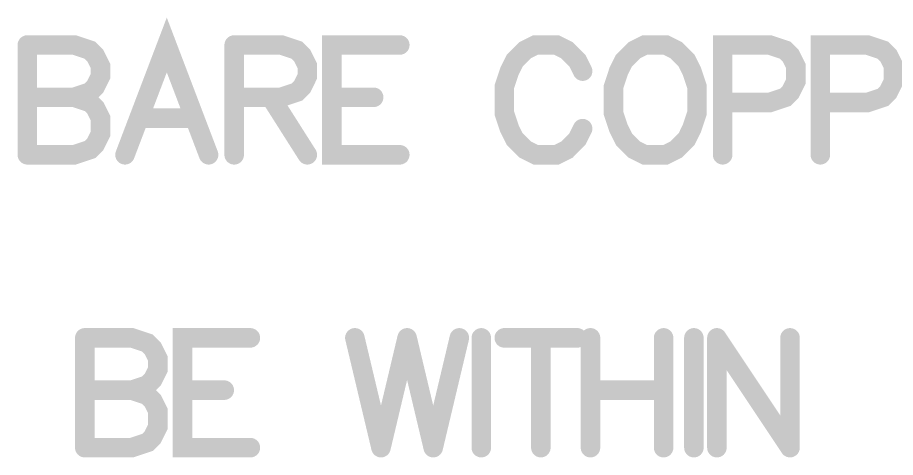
# Model space of a CAD drawing. Extents: x -9.8 to 23.3, y -7.1 to 14.3.
# Drawn here: x -4.5389 to -4.0889, y 4.0963 to 4.3216 of the extents above; entities that cross this region are included whole.
import ezdxf

# ---------------------------------------------------------------- set-up
doc = ezdxf.new("R2010")
doc.units = 0
doc.layers.add('2D_LINE_00', color=1, linetype='CONTINUOUS')

# ---------------------------------------------------------------- blocks, each defined once
blk = doc.blocks.new('SMOOTH_0$01')
at = {"const_width": 0.005}
blk.add_lwpolyline([(-0.0025, 0, 1), (0.0025, 0, 1)], format="xyb", close=True, dxfattribs=at)
blk = doc.blocks.new('DRAWING_709')
at = {"layer": '2D_LINE_00', "const_width": 0.01}
blk.add_lwpolyline([(0, 0), (0, -0.05624)], dxfattribs=at)
at = {"layer": '2D_LINE_00'}
for p in [(0, 0), (0, -0.05624)]:
    blk.add_blockref('SMOOTH_0$01', p, dxfattribs=at)
blk = doc.blocks.new('DRAWING_710')
at = {"layer": '2D_LINE_00', "const_width": 0.01}
blk.add_lwpolyline([(0, 0), (0.0241, 0), (0.03214, -0.00268), (0.03481, -0.00536), (0.03749, -0.01071), (0.03749, -0.01607), (0.03481, -0.02143), (0.03214, -0.0241), (0.0241, -0.02678)], dxfattribs=at)
at = {"layer": '2D_LINE_00'}
for p in [(0, 0), (0.0241, 0), (0.03214, -0.00268), (0.03481, -0.00536), (0.03749, -0.01071), (0.03749, -0.01607), (0.03481, -0.02143), (0.0241, -0.02678), (0.03214, -0.0241)]:
    blk.add_blockref('SMOOTH_0$01', p, dxfattribs=at)
blk = doc.blocks.new('DRAWING_711')
at = {"layer": '2D_LINE_00', "const_width": 0.01}
blk.add_lwpolyline([(0, 0), (0.0241, 0), (0.03214, -0.00268), (0.03481, -0.00536), (0.03749, -0.01071), (0.03749, -0.01875), (0.03481, -0.0241), (0.03214, -0.02678), (0.0241, -0.02946), (0, -0.02946)], dxfattribs=at)
at = {"layer": '2D_LINE_00'}
for p in [(0, 0), (0.0241, 0), (0.03214, -0.00268), (0.03481, -0.00536), (0.03749, -0.01071), (0.03749, -0.01875), (0.03214, -0.02678), (0.03481, -0.0241), (0, -0.02946), (0.0241, -0.02946)]:
    blk.add_blockref('SMOOTH_0$01', p, dxfattribs=at)
blk = doc.blocks.new('DRAWING_712')
at = {"layer": '2D_LINE_00', "const_width": 0.01}
blk.add_lwpolyline([(0, 0), (-0.03481, 0), (-0.03481, -0.05624), (0, -0.05624)], dxfattribs=at)
at = {"layer": '2D_LINE_00'}
for p in [(-0.03481, 0), (0, 0), (-0.03481, -0.05624), (0, -0.05624)]:
    blk.add_blockref('SMOOTH_0$01', p, dxfattribs=at)
blk = doc.blocks.new('DRAWING_713')
at = {"layer": '2D_LINE_00', "const_width": 0.01}
blk.add_lwpolyline([(0, 0), (0.02142, 0)], dxfattribs=at)
at = {"layer": '2D_LINE_00'}
for p in [(0, 0), (0.02142, 0)]:
    blk.add_blockref('SMOOTH_0$01', p, dxfattribs=at)
blk = doc.blocks.new('DRAWING_714')
at = {"layer": '2D_LINE_00', "const_width": 0.01}
blk.add_lwpolyline([(0, 0), (0.01339, -0.05624)], dxfattribs=at)
at = {"layer": '2D_LINE_00'}
for p in [(0, 0), (0.01339, -0.05624)]:
    blk.add_blockref('SMOOTH_0$01', p, dxfattribs=at)
blk = doc.blocks.new('DRAWING_715')
at = {"layer": '2D_LINE_00', "const_width": 0.01}
blk.add_lwpolyline([(0, 0), (-0.01339, -0.05624)], dxfattribs=at)
at = {"layer": '2D_LINE_00'}
for p in [(0, 0), (-0.01339, -0.05624)]:
    blk.add_blockref('SMOOTH_0$01', p, dxfattribs=at)
blk = doc.blocks.new('DRAWING_716')
at = {"layer": '2D_LINE_00', "const_width": 0.01}
blk.add_lwpolyline([(0, 0), (0.01339, -0.05624)], dxfattribs=at)
at = {"layer": '2D_LINE_00'}
for p in [(0, 0), (0.01339, -0.05624)]:
    blk.add_blockref('SMOOTH_0$01', p, dxfattribs=at)
blk = doc.blocks.new('DRAWING_717')
at = {"layer": '2D_LINE_00', "const_width": 0.01}
blk.add_lwpolyline([(0, 0), (-0.01339, -0.05624)], dxfattribs=at)
at = {"layer": '2D_LINE_00'}
for p in [(0, 0), (-0.01339, -0.05624)]:
    blk.add_blockref('SMOOTH_0$01', p, dxfattribs=at)
blk = doc.blocks.new('DRAWING_718')
at = {"layer": '2D_LINE_00', "const_width": 0.01}
blk.add_lwpolyline([(0, 0), (0, -0.05624)], dxfattribs=at)
at = {"layer": '2D_LINE_00'}
for p in [(0, 0), (0, -0.05624)]:
    blk.add_blockref('SMOOTH_0$01', p, dxfattribs=at)
blk = doc.blocks.new('DRAWING_719')
at = {"layer": '2D_LINE_00', "const_width": 0.01}
blk.add_lwpolyline([(0, 0), (0, -0.05624)], dxfattribs=at)
at = {"layer": '2D_LINE_00'}
for p in [(0, 0), (0, -0.05624)]:
    blk.add_blockref('SMOOTH_0$01', p, dxfattribs=at)
blk = doc.blocks.new('DRAWING_720')
at = {"layer": '2D_LINE_00', "const_width": 0.01}
blk.add_lwpolyline([(0, 0), (0.03749, 0)], dxfattribs=at)
at = {"layer": '2D_LINE_00'}
for p in [(0, 0), (0.03749, 0)]:
    blk.add_blockref('SMOOTH_0$01', p, dxfattribs=at)
blk = doc.blocks.new('DRAWING_721')
at = {"layer": '2D_LINE_00', "const_width": 0.01}
blk.add_lwpolyline([(0, 0), (0, -0.05624)], dxfattribs=at)
at = {"layer": '2D_LINE_00'}
for p in [(0, 0), (0, -0.05624)]:
    blk.add_blockref('SMOOTH_0$01', p, dxfattribs=at)
blk = doc.blocks.new('DRAWING_722')
at = {"layer": '2D_LINE_00', "const_width": 0.01}
blk.add_lwpolyline([(0, 0), (0, -0.05624)], dxfattribs=at)
at = {"layer": '2D_LINE_00'}
for p in [(0, 0), (0, -0.05624)]:
    blk.add_blockref('SMOOTH_0$01', p, dxfattribs=at)
blk = doc.blocks.new('DRAWING_723')
at = {"layer": '2D_LINE_00', "const_width": 0.01}
blk.add_lwpolyline([(0, 0), (0.03749, 0)], dxfattribs=at)
at = {"layer": '2D_LINE_00'}
for p in [(0, 0), (0.03749, 0)]:
    blk.add_blockref('SMOOTH_0$01', p, dxfattribs=at)
blk = doc.blocks.new('DRAWING_724')
at = {"layer": '2D_LINE_00', "const_width": 0.01}
blk.add_lwpolyline([(0, 0), (0, -0.05624)], dxfattribs=at)
at = {"layer": '2D_LINE_00'}
for p in [(0, 0), (0, -0.05624)]:
    blk.add_blockref('SMOOTH_0$01', p, dxfattribs=at)
blk = doc.blocks.new('DRAWING_725')
at = {"layer": '2D_LINE_00', "const_width": 0.01}
blk.add_lwpolyline([(0, 0), (0, -0.05624)], dxfattribs=at)
at = {"layer": '2D_LINE_00'}
for p in [(0, 0), (0, -0.05624)]:
    blk.add_blockref('SMOOTH_0$01', p, dxfattribs=at)
blk = doc.blocks.new('DRAWING_726')
at = {"layer": '2D_LINE_00', "const_width": 0.01}
blk.add_lwpolyline([(0, 0), (0.03749, -0.05624)], dxfattribs=at)
at = {"layer": '2D_LINE_00'}
for p in [(0, 0), (0.03749, -0.05624)]:
    blk.add_blockref('SMOOTH_0$01', p, dxfattribs=at)
blk = doc.blocks.new('DRAWING_727')
at = {"layer": '2D_LINE_00', "const_width": 0.01}
blk.add_lwpolyline([(0, 0), (0, -0.05624)], dxfattribs=at)
at = {"layer": '2D_LINE_00'}
for p in [(0, 0), (0, -0.05624)]:
    blk.add_blockref('SMOOTH_0$01', p, dxfattribs=at)
blk = doc.blocks.new('DRAWING_816')
at = {"layer": '2D_LINE_00', "const_width": 0.01}
blk.add_lwpolyline([(0, 0), (0, -0.05624)], dxfattribs=at)
at = {"layer": '2D_LINE_00'}
for p in [(0, 0), (0, -0.05624)]:
    blk.add_blockref('SMOOTH_0$01', p, dxfattribs=at)
blk = doc.blocks.new('DRAWING_817')
at = {"layer": '2D_LINE_00', "const_width": 0.01}
blk.add_lwpolyline([(0, 0), (0.0241, 0), (0.03214, -0.00268), (0.03482, -0.00536), (0.03749, -0.01071), (0.03749, -0.01607), (0.03482, -0.02143), (0.03214, -0.0241), (0.0241, -0.02678)], dxfattribs=at)
at = {"layer": '2D_LINE_00'}
for p in [(0, 0), (0.0241, 0), (0.03214, -0.00268), (0.03482, -0.00536), (0.03749, -0.01071), (0.03749, -0.01607), (0.03482, -0.02143), (0.0241, -0.02678), (0.03214, -0.0241)]:
    blk.add_blockref('SMOOTH_0$01', p, dxfattribs=at)
blk = doc.blocks.new('DRAWING_818')
at = {"layer": '2D_LINE_00', "const_width": 0.01}
blk.add_lwpolyline([(0, 0), (0.0241, 0), (0.03214, -0.00268), (0.03482, -0.00536), (0.03749, -0.01071), (0.03749, -0.01875), (0.03482, -0.0241), (0.03214, -0.02678), (0.0241, -0.02946), (0, -0.02946)], dxfattribs=at)
at = {"layer": '2D_LINE_00'}
for p in [(0, 0), (0.0241, 0), (0.03214, -0.00268), (0.03482, -0.00536), (0.03749, -0.01071), (0.03749, -0.01875), (0.03214, -0.02678), (0.03482, -0.0241), (0, -0.02946), (0.0241, -0.02946)]:
    blk.add_blockref('SMOOTH_0$01', p, dxfattribs=at)
blk = doc.blocks.new('DRAWING_819')
at = {"layer": '2D_LINE_00', "const_width": 0.01}
blk.add_lwpolyline([(0, 0), (-0.02143, 0.05624), (-0.04285, 0)], dxfattribs=at)
at = {"layer": '2D_LINE_00'}
for p in [(-0.02143, 0.05624), (-0.04285, 0), (0, 0)]:
    blk.add_blockref('SMOOTH_0$01', p, dxfattribs=at)
blk = doc.blocks.new('DRAWING_820')
at = {"layer": '2D_LINE_00', "const_width": 0.01}
blk.add_lwpolyline([(0, 0), (0.02678, 0)], dxfattribs=at)
at = {"layer": '2D_LINE_00'}
for p in [(0, 0), (0.02678, 0)]:
    blk.add_blockref('SMOOTH_0$01', p, dxfattribs=at)
blk = doc.blocks.new('DRAWING_821')
at = {"layer": '2D_LINE_00', "const_width": 0.01}
blk.add_lwpolyline([(0, 0), (0, -0.05624)], dxfattribs=at)
at = {"layer": '2D_LINE_00'}
for p in [(0, 0), (0, -0.05624)]:
    blk.add_blockref('SMOOTH_0$01', p, dxfattribs=at)
blk = doc.blocks.new('DRAWING_822')
at = {"layer": '2D_LINE_00', "const_width": 0.01}
blk.add_lwpolyline([(0, 0), (0.0241, 0), (0.03214, -0.00268), (0.03482, -0.00536), (0.03749, -0.01071), (0.03749, -0.01607), (0.03482, -0.02143), (0.03214, -0.0241), (0.0241, -0.02678), (0, -0.02678)], dxfattribs=at)
at = {"layer": '2D_LINE_00'}
for p in [(0, 0), (0.0241, 0), (0.03214, -0.00268), (0.03482, -0.00536), (0.03749, -0.01071), (0.03749, -0.01607), (0.03482, -0.02143), (0, -0.02678), (0.0241, -0.02678), (0.03214, -0.0241)]:
    blk.add_blockref('SMOOTH_0$01', p, dxfattribs=at)
blk = doc.blocks.new('DRAWING_823')
at = {"layer": '2D_LINE_00', "const_width": 0.01}
blk.add_lwpolyline([(0, 0), (0.01874, -0.02946)], dxfattribs=at)
at = {"layer": '2D_LINE_00'}
for p in [(0, 0), (0.01874, -0.02946)]:
    blk.add_blockref('SMOOTH_0$01', p, dxfattribs=at)
blk = doc.blocks.new('DRAWING_824')
at = {"layer": '2D_LINE_00', "const_width": 0.01}
blk.add_lwpolyline([(0, 0), (-0.03481, 0), (-0.03481, -0.05624), (0, -0.05624)], dxfattribs=at)
at = {"layer": '2D_LINE_00'}
for p in [(-0.03481, 0), (0, 0), (-0.03481, -0.05624), (0, -0.05624)]:
    blk.add_blockref('SMOOTH_0$01', p, dxfattribs=at)
blk = doc.blocks.new('DRAWING_825')
at = {"layer": '2D_LINE_00', "const_width": 0.01}
blk.add_lwpolyline([(0, 0), (0.02142, 0)], dxfattribs=at)
at = {"layer": '2D_LINE_00'}
for p in [(0, 0), (0.02142, 0)]:
    blk.add_blockref('SMOOTH_0$01', p, dxfattribs=at)
blk = doc.blocks.new('DRAWING_826')
at = {"layer": '2D_LINE_00', "const_width": 0.01}
blk.add_lwpolyline([(0, 0), (-0.00268, 0.00535), (-0.00803, 0.01071), (-0.01339, 0.01339), (-0.0241, 0.01339), (-0.02946, 0.01071), (-0.03481, 0.00535), (-0.03749, 0), (-0.04017, -0.00804), (-0.04017, -0.02143), (-0.03749, -0.02946), (-0.03481, -0.03482), (-0.02946, -0.04017), (-0.0241, -0.04285), (-0.01339, -0.04285), (-0.00803, -0.04017), (-0.00268, -0.03482), (0, -0.02946)], dxfattribs=at)
at = {"layer": '2D_LINE_00'}
for p in [(-0.0241, 0.01339), (-0.01339, 0.01339), (-0.02946, 0.01071), (-0.00803, 0.01071), (-0.03481, 0.00535), (-0.00268, 0.00535), (-0.03749, 0), (0, 0), (-0.04017, -0.00804), (-0.04017, -0.02143), (-0.03749, -0.02946), (0, -0.02946), (-0.03481, -0.03482), (-0.00268, -0.03482), (-0.02946, -0.04017), (-0.00803, -0.04017), (-0.0241, -0.04285), (-0.01339, -0.04285)]:
    blk.add_blockref('SMOOTH_0$01', p, dxfattribs=at)
blk = doc.blocks.new('DRAWING_827')
at = {"layer": '2D_LINE_00', "const_width": 0.01}
blk.add_lwpolyline([(0, 0), (-0.00535, -0.00268), (-0.01071, -0.00804), (-0.01339, -0.01339), (-0.01607, -0.02143), (-0.01607, -0.03482), (-0.01339, -0.04285), (-0.01071, -0.04821), (-0.00535, -0.05356), (0, -0.05624), (0.01071, -0.05624), (0.01607, -0.05356), (0.02143, -0.04821), (0.0241, -0.04285), (0.02678, -0.03482), (0.02678, -0.02143), (0.0241, -0.01339), (0.02143, -0.00804), (0.01607, -0.00268), (0.01071, 0), (0, 0)], dxfattribs=at)
at = {"layer": '2D_LINE_00'}
for p in [(0, 0), (0, 0), (0.01071, 0), (-0.00535, -0.00268), (0.01607, -0.00268), (-0.01071, -0.00804), (0.02143, -0.00804), (-0.01339, -0.01339), (0.0241, -0.01339), (-0.01607, -0.02143), (0.02678, -0.02143), (-0.01607, -0.03482), (0.02678, -0.03482), (-0.01339, -0.04285), (0.0241, -0.04285), (-0.01071, -0.04821), (0.02143, -0.04821), (-0.00535, -0.05356), (0.01607, -0.05356), (0, -0.05624), (0.01071, -0.05624)]:
    blk.add_blockref('SMOOTH_0$01', p, dxfattribs=at)
blk = doc.blocks.new('DRAWING_828')
at = {"layer": '2D_LINE_00', "const_width": 0.01}
blk.add_lwpolyline([(0, 0), (0.0241, 0), (0.03214, 0.00268), (0.03482, 0.00536), (0.0375, 0.01071), (0.0375, 0.01875), (0.03482, 0.0241), (0.03214, 0.02678), (0.0241, 0.02946), (0, 0.02946), (0, -0.02678)], dxfattribs=at)
at = {"layer": '2D_LINE_00'}
for p in [(0, 0.02946), (0.0241, 0.02946), (0.03214, 0.02678), (0.03482, 0.0241), (0.0375, 0.01875), (0.0375, 0.01071), (0.03482, 0.00536), (0, 0), (0.0241, 0), (0.03214, 0.00268), (0, -0.02678)]:
    blk.add_blockref('SMOOTH_0$01', p, dxfattribs=at)
blk = doc.blocks.new('DRAWING_829')
at = {"layer": '2D_LINE_00', "const_width": 0.01}
blk.add_lwpolyline([(0, 0), (0.0241, 0), (0.03214, 0.00268), (0.03482, 0.00536), (0.03749, 0.01071), (0.03749, 0.01875), (0.03482, 0.0241), (0.03214, 0.02678), (0.0241, 0.02946), (0, 0.02946), (0, -0.02678)], dxfattribs=at)
at = {"layer": '2D_LINE_00'}
for p in [(0, 0.02946), (0.0241, 0.02946), (0.03214, 0.02678), (0.03482, 0.0241), (0.03749, 0.01875), (0.03749, 0.01071), (0.03482, 0.00536), (0, 0), (0.0241, 0), (0.03214, 0.00268), (0, -0.02678)]:
    blk.add_blockref('SMOOTH_0$01', p, dxfattribs=at)

msp = doc.modelspace()

# ---------------------------------------------------------------- block references
for name, p in [('DRAWING_819', (-4.441, 4.2513)), ('DRAWING_816', (-4.53393, 4.30754)), ('DRAWING_817', (-4.53393, 4.30754)), ('DRAWING_821', (-4.42788, 4.30754)), ('DRAWING_822', (-4.42788, 4.30754)), ('DRAWING_824', (-4.34299, 4.30754)), ('DRAWING_826', (-4.24926, 4.29415)), ('DRAWING_827', (-4.21739, 4.30754)), ('DRAWING_828', (-4.17749, 4.27808)), ('DRAWING_829', (-4.12741, 4.27808)), ('DRAWING_818', (-4.53393, 4.28076)), ('DRAWING_823', (-4.40913, 4.28076)), ('DRAWING_825', (-4.3778, 4.28076)), ('DRAWING_820', (-4.47582, 4.27005)), ('DRAWING_709', (-4.50447, 4.15754)), ('DRAWING_710', (-4.50447, 4.15754)), ('DRAWING_712', (-4.41958, 4.15754)), ('DRAWING_714', (-4.36602, 4.15754)), ('DRAWING_715', (-4.33924, 4.15754)), ('DRAWING_716', (-4.33924, 4.15754)), ('DRAWING_717', (-4.31246, 4.15754)), ('DRAWING_718', (-4.30121, 4.15754)), ('DRAWING_720', (-4.28943, 4.15754)), ('DRAWING_719', (-4.27068, 4.15754)), ('DRAWING_721', (-4.24524, 4.15754)), ('DRAWING_722', (-4.20775, 4.15754)), ('DRAWING_724', (-4.19222, 4.15754)), ('DRAWING_725', (-4.18043, 4.15754)), ('DRAWING_726', (-4.18043, 4.15754)), ('DRAWING_727', (-4.14294, 4.15754)), ('DRAWING_711', (-4.50447, 4.13076)), ('DRAWING_713', (-4.45439, 4.13076)), ('DRAWING_723', (-4.24524, 4.13076))]:
    msp.add_blockref(name, p)

doc.saveas('drawing.dxf')
